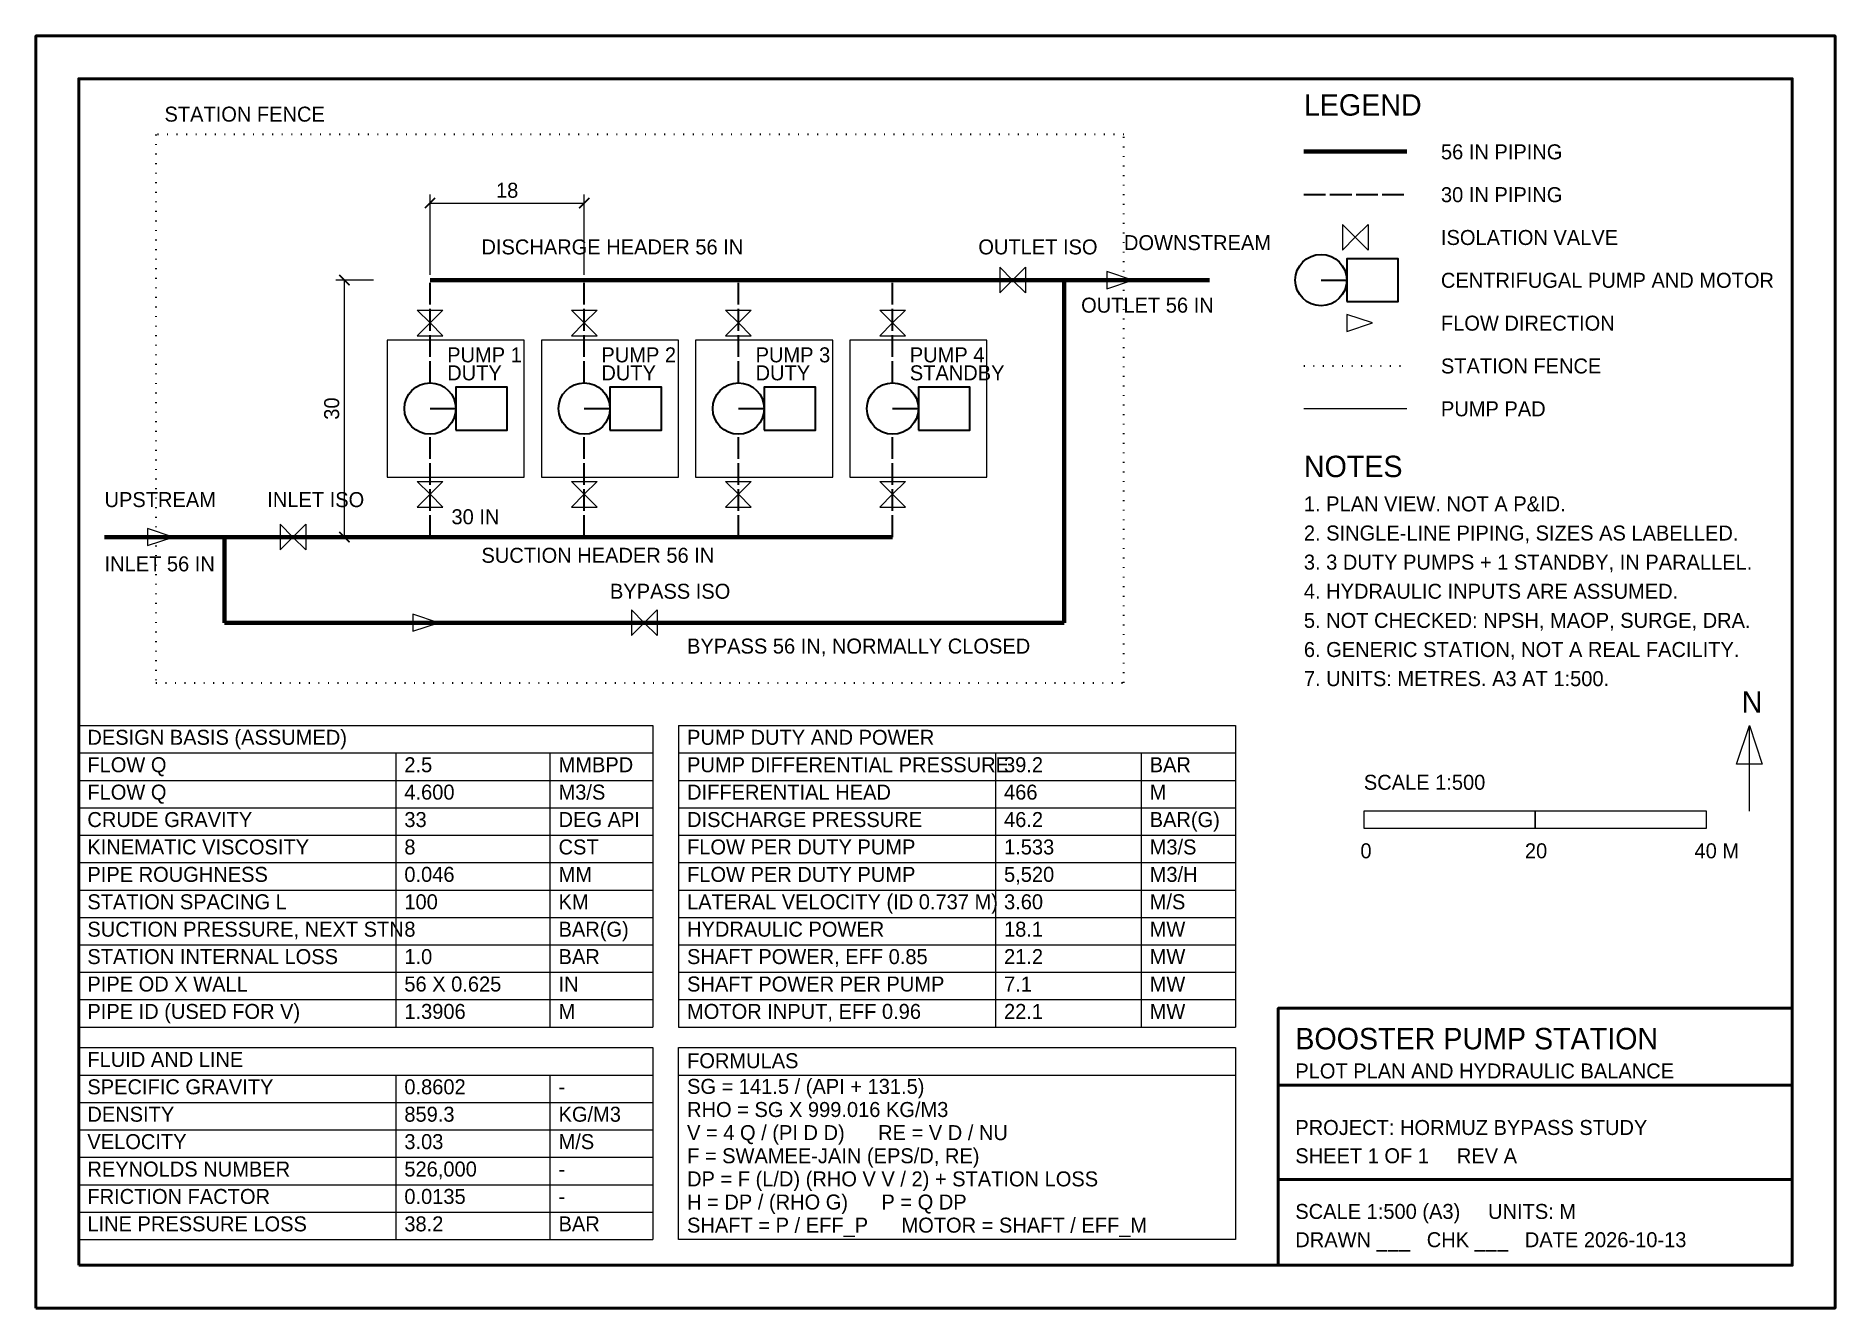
# Model space of a CAD drawing. Header units: metres. Extents: x 0 to 210, y 0 to 148.
import ezdxf

# ---------------------------------------------------------------- set-up
doc = ezdxf.new("R2010")
doc.units = ezdxf.units.M
doc.header["$LTSCALE"] = 2
doc.linetypes.add('DASHED', pattern=[1.524, 1.27, -0.254])
doc.linetypes.add('DOT', pattern=[0.508, 0, -0.508])
for name, color, linetype, lineweight in [('0-BORDER', 7, 'CONTINUOUS', 50), ('1-PIPE-56', 5, 'CONTINUOUS', 100), ('2-PIPE-30', 4, 'DASHED', 35), ('3-EQUIP', 1, 'CONTINUOUS', 35), ('4-VALVE', 3, 'CONTINUOUS', 25), ('5-PAD', 8, 'CONTINUOUS', 13), ('6-FENCE', 6, 'DOT', 35), ('7-DIM', 2, 'CONTINUOUS', 18), ('8-TEXT', 7, 'CONTINUOUS', 18), ('9-TABLE', 7, 'CONTINUOUS', 25)]:
    doc.layers.add(name, color=color, linetype=linetype, lineweight=lineweight)
doc.styles.add('OpenSansCondensed-Light', font='OpenSansCondensed-Light.ttf')
doc.dimstyles.new('EZDXF', dxfattribs={"dimtxt": 0.25, "dimasz": 0.175, "dimexe": 0.375, "dimexo": 0.125, "dimgap": 0.1, "dimtad": 1, "dimlfac": 100, "dimzin": 12, "dimdsep": 46, "dimtxsty": 'OpenSansCondensed-Light', "dimblk": 'ARCHTICK', "dimcen": 2.5, "dimazin": 3, "dimtfac": 0.5, "dimtmove": 2, "dimatfit": 3})

# ---------------------------------------------------------------- blocks, each defined once
blk = doc.blocks.new('VLV')
at = {"layer": '4-VALVE'}
for points in [[(-1.5, 1.5), (-1.5, -1.5), (0, 0), (-1.5, 1.5)], [(1.5, 1.5), (1.5, -1.5), (0, 0), (1.5, 1.5)]]:
    blk.add_lwpolyline(points, dxfattribs=at)
blk = doc.blocks.new('ARW')
at = {"layer": '4-VALVE'}
blk.add_lwpolyline([(2, 0), (-1, 1), (-1, -1), (2, 0)], dxfattribs=at)
blk = doc.blocks.new('PUMP')
at = {"layer": '3-EQUIP'}
for points in [[(3, -2.5), (9, -2.5), (9, 2.5), (3, 2.5), (3, -2.5)], [(0, 0), (3, 0)]]:
    blk.add_lwpolyline(points, dxfattribs=at)
blk.add_circle((0, 0), 3, dxfattribs=at)
blk = doc.blocks.new('_ARCHTICK')
at = {"color": 0, "linetype": 'BYBLOCK', "const_width": 0.15}
blk.add_lwpolyline([(-0.5, -0.5), (0.5, 0.5)], dxfattribs=at)

msp = doc.modelspace()

# ---------------------------------------------------------------- linework, layer by layer
at = {"layer": '0-BORDER'}
for p, q in [((145, 26), (205, 26)), ((145, 15), (205, 15))]:
    msp.add_line(p, q, dxfattribs=at)
for points in [[(0, 0), (210, 0), (210, 148.5), (0, 148.5)], [(5, 5), (205, 5), (205, 143.5), (5, 143.5)], [(145, 5), (205, 5), (205, 35), (145, 35)]]:
    msp.add_lwpolyline(points, close=True, dxfattribs=at)
at = {"layer": '1-PIPE-56'}
for p, q in [((148, 135), (160, 135)), ((46, 120), (137, 120)), ((120, 80), (120, 120)), ((8, 90), (100, 90)), ((22, 90), (22, 80)), ((22, 80), (120, 80))]:
    msp.add_line(p, q, dxfattribs=at)
at = {"layer": '2-PIPE-30'}
for p, q in [((148, 130), (160, 130)), ((46, 108), (46, 120)), ((64, 108), (64, 120)), ((82, 108), (82, 120)), ((100, 108), (100, 120)), ((46, 90), (46, 102)), ((64, 90), (64, 102)), ((82, 90), (82, 102)), ((100, 90), (100, 102))]:
    msp.add_line(p, q, dxfattribs=at)
at = {"layer": '5-PAD'}
msp.add_line((148, 105), (160, 105), dxfattribs=at)
for points in [[(41, 97), (57, 97), (57, 113), (41, 113)], [(59, 97), (75, 97), (75, 113), (59, 113)], [(77, 97), (93, 97), (93, 113), (77, 113)], [(95, 97), (111, 97), (111, 113), (95, 113)]]:
    msp.add_lwpolyline(points, close=True, dxfattribs=at)
at = {"layer": '6-FENCE'}
msp.add_line((148, 110), (160, 110), dxfattribs=at)
msp.add_lwpolyline([(14, 73), (127, 73), (127, 137), (14, 137)], close=True, dxfattribs=at)
at = {"layer": '8-TEXT'}
msp.add_line((200, 58), (200, 68), dxfattribs=at)
msp.add_lwpolyline([(198.5, 63.5), (200, 68), (201.5, 63.5), (198.5, 63.5)], dxfattribs=at)
for points in [[(155, 56), (175, 56), (175, 58), (155, 58)], [(175, 56), (195, 56), (195, 58), (175, 58)]]:
    msp.add_lwpolyline(points, close=True, dxfattribs=at)
at = {"layer": '9-TABLE'}
for p, q in [((5, 68), (72, 68)), ((5, 68), (5, 32.8)), ((72, 68), (72, 32.8)), ((75, 68), (140, 68)), ((75, 68), (75, 32.8)), ((140, 68), (140, 32.8)), ((5, 64.8), (72, 64.8)), ((42, 64.8), (42, 32.8)), ((60, 64.8), (60, 32.8)), ((75, 64.8), (140, 64.8)), ((112, 64.8), (112, 32.8)), ((129, 64.8), (129, 32.8)), ((5, 61.6), (72, 61.6)), ((75, 61.6), (140, 61.6)), ((5, 58.4), (72, 58.4)), ((75, 58.4), (140, 58.4)), ((5, 55.2), (72, 55.2)), ((75, 55.2), (140, 55.2)), ((5, 52), (72, 52)), ((75, 52), (140, 52)), ((5, 48.8), (72, 48.8)), ((75, 48.8), (140, 48.8)), ((5, 45.6), (72, 45.6)), ((75, 45.6), (140, 45.6)), ((5, 42.4), (72, 42.4)), ((75, 42.4), (140, 42.4)), ((5, 39.2), (72, 39.2)), ((75, 39.2), (140, 39.2)), ((5, 36), (72, 36)), ((75, 36), (140, 36)), ((5, 32.8), (72, 32.8)), ((75, 32.8), (140, 32.8)), ((5, 30.4), (72, 30.4)), ((5, 30.4), (5, 8)), ((72, 30.4), (72, 8)), ((5, 27.2), (72, 27.2)), ((42, 27.2), (42, 8)), ((60, 27.2), (60, 8)), ((75, 27.2), (140, 27.2)), ((5, 24), (72, 24)), ((5, 20.8), (72, 20.8)), ((5, 17.6), (72, 17.6)), ((5, 14.4), (72, 14.4)), ((5, 11.2), (72, 11.2)), ((5, 8), (72, 8))]:
    msp.add_line(p, q, dxfattribs=at)
msp.add_lwpolyline([(75, 30.4), (140, 30.4), (140, 8), (75, 8)], close=True, dxfattribs=at)

# ---------------------------------------------------------------- block references
at = {"layer": '3-EQUIP'}
for p in [(150, 120), (46, 105), (64, 105), (82, 105), (100, 105)]:
    msp.add_blockref('PUMP', p, dxfattribs=at)
at = {"layer": '4-VALVE'}
for name, p in [('VLV', (154, 125)), ('VLV', (114, 120)), ('ARW', (126, 120)), ('ARW', (154, 115)), ('ARW', (14, 90)), ('VLV', (30, 90)), ('ARW', (45, 80)), ('VLV', (71, 80))]:
    msp.add_blockref(name, p, dxfattribs=at)
at = {"layer": '4-VALVE', "rotation": 90}
for p in [(46, 115), (64, 115), (82, 115), (100, 115), (46, 95), (64, 95), (82, 95), (100, 95)]:
    msp.add_blockref('VLV', p, dxfattribs=at)

# ---------------------------------------------------------------- texts
at = {"layer": '8-TEXT'}
for s, height, p in [('LEGEND', 2.5, (148, 139.2)), ('STATION FENCE', 1.75, (15, 138.5)), ('56 IN PIPING', 1.75, (164, 134.1)), ('30 IN PIPING', 1.75, (164, 129.1)), ('DISCHARGE HEADER 56 IN', 1.75, (52, 123)), ('OUTLET ISO', 1.75, (110, 123)), ('DOWNSTREAM', 1.75, (127, 123.5)), ('ISOLATION VALVE', 1.75, (164, 124.1)), ('CENTRIFUGAL PUMP AND MOTOR', 1.75, (164, 119.1)), ('OUTLET 56 IN', 1.75, (122, 116.2)), ('FLOW DIRECTION', 1.75, (164, 114.1)), ('PUMP 1', 1.75, (48, 110.4)), ('PUMP 2', 1.75, (66, 110.4)), ('PUMP 3', 1.75, (84, 110.4)), ('PUMP 4', 1.75, (102, 110.4)), ('DUTY', 1.75, (48, 108.3)), ('DUTY', 1.75, (66, 108.3)), ('DUTY', 1.75, (84, 108.3)), ('STANDBY', 1.75, (102, 108.3)), ('STATION FENCE', 1.75, (164, 109.1)), ('PUMP PAD', 1.75, (164, 104.1)), ('NOTES', 2.5, (148, 97)), ('UPSTREAM', 1.75, (8, 93.5)), ('INLET ISO', 1.75, (27, 93.5)), ('1. PLAN VIEW. NOT A P&ID.', 1.75, (148, 93)), ('30 IN', 1.75, (48.5, 91.5)), ('2. SINGLE-LINE PIPING, SIZES AS LABELLED.', 1.75, (148, 89.6)), ('SUCTION HEADER 56 IN', 1.75, (52, 87)), ('INLET 56 IN', 1.75, (8, 86)), ('3. 3 DUTY PUMPS + 1 STANDBY, IN PARALLEL.', 1.75, (148, 86.2)), ('BYPASS ISO', 1.75, (67, 82.8)), ('4. HYDRAULIC INPUTS ARE ASSUMED.', 1.75, (148, 82.8)), ('5. NOT CHECKED: NPSH, MAOP, SURGE, DRA.', 1.75, (148, 79.4)), ('BYPASS 56 IN, NORMALLY CLOSED', 1.75, (76, 76.4)), ('6. GENERIC STATION, NOT A REAL FACILITY.', 1.75, (148, 76)), ('7. UNITS: METRES. A3 AT 1:500.', 1.75, (148, 72.6)), ('N', 2.5, (199.1, 69.5)), ('DESIGN BASIS (ASSUMED)', 1.75, (6, 65.75)), ('PUMP DUTY AND POWER', 1.75, (76, 65.75)), ('FLOW Q', 1.75, (6, 62.55)), ('2.5', 1.75, (43, 62.55)), ('MMBPD', 1.75, (61, 62.55)), ('PUMP DIFFERENTIAL PRESSURE', 1.75, (76, 62.55)), ('39.2', 1.75, (113, 62.55)), ('BAR', 1.75, (130, 62.55)), ('FLOW Q', 1.75, (6, 59.35)), ('4.600', 1.75, (43, 59.35)), ('M3/S', 1.75, (61, 59.35)), ('DIFFERENTIAL HEAD', 1.75, (76, 59.35)), ('466', 1.75, (113, 59.35)), ('M', 1.75, (130, 59.35)), ('SCALE 1:500', 1.75, (155, 60.5)), ('CRUDE GRAVITY', 1.75, (6, 56.15)), ('33', 1.75, (43, 56.15)), ('DEG API', 1.75, (61, 56.15)), ('DISCHARGE PRESSURE', 1.75, (76, 56.15)), ('46.2', 1.75, (113, 56.15)), ('BAR(G)', 1.75, (130, 56.15)), ('KINEMATIC VISCOSITY', 1.75, (6, 52.95)), ('8', 1.75, (43, 52.95)), ('CST', 1.75, (61, 52.95)), ('FLOW PER DUTY PUMP', 1.75, (76, 52.95)), ('1.533', 1.75, (113, 52.95)), ('M3/S', 1.75, (130, 52.95)), ('0', 1.75, (154.6, 52.5)), ('20', 1.75, (173.8, 52.5)), ('40 M', 1.75, (193.6, 52.5)), ('PIPE ROUGHNESS', 1.75, (6, 49.75)), ('0.046', 1.75, (43, 49.75)), ('MM', 1.75, (61, 49.75)), ('FLOW PER DUTY PUMP', 1.75, (76, 49.75)), ('5,520', 1.75, (113, 49.75)), ('M3/H', 1.75, (130, 49.75)), ('STATION SPACING L', 1.75, (6, 46.55)), ('100', 1.75, (43, 46.55)), ('LATERAL VELOCITY (ID 0.737 M)', 1.75, (76, 46.55)), ('3.60', 1.75, (113, 46.55)), ('M/S', 1.75, (130, 46.55)), ('KM', 1.75, (61, 46.55)), ('SUCTION PRESSURE, NEXT STN', 1.75, (6, 43.35)), ('8', 1.75, (43, 43.35)), ('BAR(G)', 1.75, (61, 43.35)), ('HYDRAULIC POWER', 1.75, (76, 43.35)), ('18.1', 1.75, (113, 43.35)), ('MW', 1.75, (130, 43.35)), ('STATION INTERNAL LOSS', 1.75, (6, 40.15)), ('1.0', 1.75, (43, 40.15)), ('BAR', 1.75, (61, 40.15)), ('SHAFT POWER, EFF 0.85', 1.75, (76, 40.15)), ('21.2', 1.75, (113, 40.15)), ('MW', 1.75, (130, 40.15)), ('PIPE OD X WALL', 1.75, (6, 36.95)), ('56 X 0.625', 1.75, (43, 36.95)), ('IN', 1.75, (61, 36.95)), ('SHAFT POWER PER PUMP', 1.75, (76, 36.95)), ('7.1', 1.75, (113, 36.95)), ('MW', 1.75, (130, 36.95)), ('PIPE ID (USED FOR V)', 1.75, (6, 33.75)), ('1.3906', 1.75, (43, 33.75)), ('M', 1.75, (61, 33.75)), ('MOTOR INPUT, EFF 0.96', 1.75, (76, 33.75)), ('22.1', 1.75, (113, 33.75)), ('MW', 1.75, (130, 33.75)), ('BOOSTER PUMP STATION', 2.5, (147, 30.2)), ('FLUID AND LINE', 1.75, (6, 28.15)), ('FORMULAS', 1.75, (76, 28)), ('PLOT PLAN AND HYDRAULIC BALANCE', 1.75, (147, 26.8)), ('SPECIFIC GRAVITY', 1.75, (6, 24.95)), ('0.8602', 1.75, (43, 24.95)), ('-', 1.75, (61, 24.95)), ('SG = 141.5 / (API + 131.5)', 1.75, (76, 25)), ('DENSITY', 1.75, (6, 21.75)), ('859.3', 1.75, (43, 21.75)), ('KG/M3', 1.75, (61, 21.75)), ('RHO = SG X 999.016 KG/M3', 1.75, (76, 22.3)), ('V = 4 Q / (PI D D)      RE = V D / NU', 1.75, (76, 19.6)), ('PROJECT: HORMUZ BYPASS STUDY', 1.75, (147, 20.2)), ('VELOCITY', 1.75, (6, 18.55)), ('3.03', 1.75, (43, 18.55)), ('M/S', 1.75, (61, 18.55)), ('REYNOLDS NUMBER', 1.75, (6, 15.35)), ('526,000', 1.75, (43, 15.35)), ('F = SWAMEE-JAIN (EPS/D, RE)', 1.75, (76, 16.9)), ('SHEET 1 OF 1     REV A', 1.75, (147, 16.9)), ('-', 1.75, (61, 15.35)), ('DP = F (L/D) (RHO V V / 2) + STATION LOSS', 1.75, (76, 14.2)), ('FRICTION FACTOR', 1.75, (6, 12.15)), ('0.0135', 1.75, (43, 12.15)), ('-', 1.75, (61, 12.15)), ('H = DP / (RHO G)      P = Q DP', 1.75, (76, 11.5)), ('LINE PRESSURE LOSS', 1.75, (6, 8.95)), ('38.2', 1.75, (43, 8.95)), ('BAR', 1.75, (61, 8.95)), ('SHAFT = P / EFF_P      MOTOR = SHAFT / EFF_M', 1.75, (76, 8.8)), ('SCALE 1:500 (A3)     UNITS: M', 1.75, (147, 10.4)), ('DRAWN ___   CHK ___   DATE 2026-10-13', 1.75, (147, 7.1))]:
    msp.add_text(s, height=height, dxfattribs=at).set_placement(p)

# ---------------------------------------------------------------- dimensions: what is measured, and where the dimension line sits
at = {"layer": '7-DIM'}
msp.add_linear_dim(base=(46, 129), p1=(46, 120), p2=(64, 120), dimstyle='EZDXF', override={"dimtxt": 1.75, "dimasz": 1.2, "dimexe": 1, "dimexo": 0.6, "dimgap": 0.6, "dimtad": 1, "dimdec": 0, "dimlfac": 1, "dimtxsty": 'Standard', "dimclrd": 7, "dimclre": 7, "dimclrt": 7, "dimlwd": 18, "dimlwe": 18}, dxfattribs=at).render()
msp.add_linear_dim(base=(36, 90), p1=(40, 90), p2=(40, 120), angle=90, dimstyle='EZDXF', override={"dimtxt": 1.75, "dimasz": 1.2, "dimexe": 1, "dimexo": 0.6, "dimgap": 0.6, "dimtad": 1, "dimdec": 0, "dimlfac": 1, "dimtxsty": 'Standard', "dimclrd": 7, "dimclre": 7, "dimclrt": 7, "dimlwd": 18, "dimlwe": 18}, dxfattribs=at).render()

doc.saveas('drawing.dxf')
